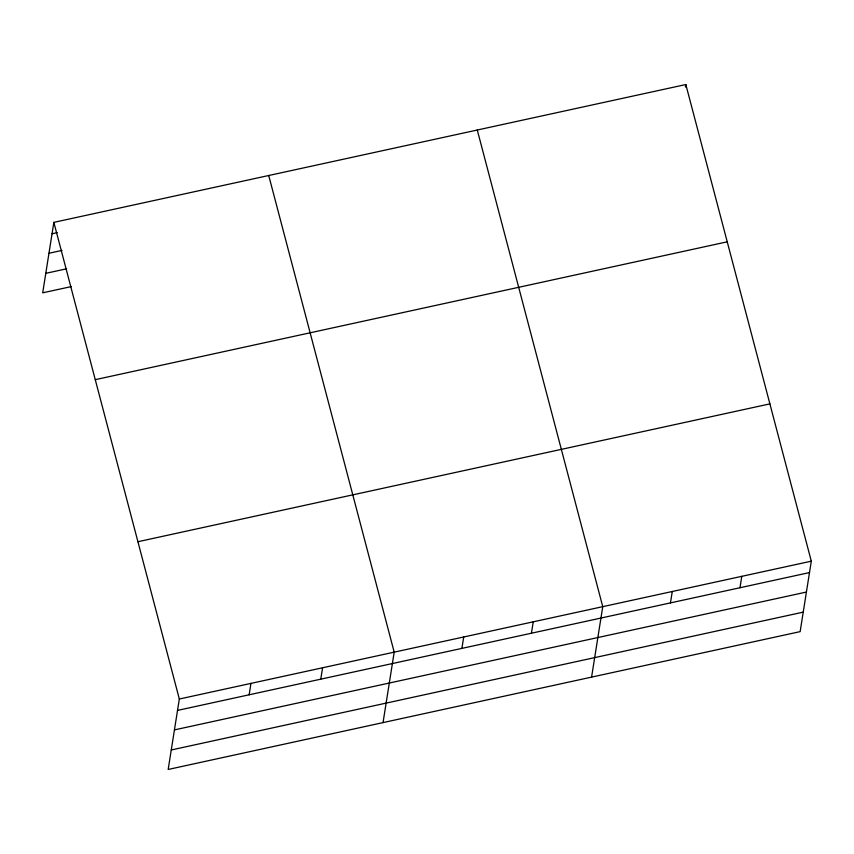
<?xml version="1.0" encoding="UTF-8"?>
<svg xmlns="http://www.w3.org/2000/svg" width="854" height="854" viewBox="0 0 854 854"><rect width="100%" height="100%" fill="white"/><g stroke="black" fill="none" stroke-linecap="round" stroke-linejoin="round"><path stroke-width="1.28" d="M53.855 222.371L179.329 699.02L168.174 769.465L800.145 631.629L811.3 561.174L685.826 84.535L53.855 222.371L42.7 292.826L71.352 286.581M249.144 694.793L250.948 683.392M320.773 679.176L322.577 667.775M383.04 722.601L394.196 652.146L268.732 175.508M461.907 648.389L463.711 636.988M531.423 633.22L533.238 621.829M591.587 677.115L602.753 606.66L477.279 130.021M685.431 87.065L685.826 84.535M670.465 602.903L672.269 591.502M739.98 587.733L741.784 576.333M52.051 233.772L57.261 232.64M48.966 253.264L61.99 250.414M45.785 273.333L66.623 268.796M95.264 379.667L727.234 241.821M137.921 541.724L769.892 403.878M179.329 699.02L811.3 561.174M177.525 710.411L809.496 572.575M174.44 729.903L806.411 592.057M171.259 749.983L803.23 612.137"/></g></svg>
